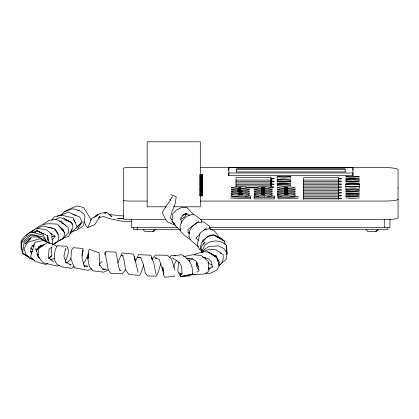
<?xml version="1.0" encoding="UTF-8"?>
<svg xmlns="http://www.w3.org/2000/svg" width="419" height="419" viewBox="0 0 419 419"><rect width="100%" height="100%" fill="white"/><g stroke="black" fill="none" stroke-linecap="round" stroke-linejoin="round"><path stroke-width="0.63" d="M228.826 175.613L228.826 172.974L352.929 172.974L352.929 175.613L228.826 175.613L228.826 167.673L352.929 167.673L352.929 175.613M228.826 170.308L228.826 167.673M352.929 170.308L352.929 167.673M212.26 235.902L212.265 234.682M271.083 179.002A3.022 0.393 0 0 0 274.099 178.609A3.022 0.393 0 0 0 271.083 178.216L271.072 181.05A3.022 0.393 0 0 1 274.094 181.443A3.022 0.393 0 0 1 271.072 181.836L271.067 183.878A3.022 0.393 0 0 1 274.089 184.276A3.022 0.393 0 0 1 271.067 184.669L271.056 186.712A3.022 0.393 0 0 1 274.078 187.11A3.022 0.393 0 0 1 271.056 187.503L271.056 177.661L236.012 177.661L236.012 187.251M47.577 239.417L47.64 235.646L36.945 230.649L32.289 232.634M271.067 187.063L271.056 187.366L269.108 187.366M82.354 250.028L82.04 258.654L84.633 267.081L84.036 265.955M174.058 267.479L174.147 265.143L175.807 261.446L176.713 260.592M202.152 252.123L201.057 249.137L201.178 246.665L205.142 241.957L203.157 244.287M71.832 229.099L71.644 231.644L69.905 232.241M72.162 224.636L72.257 223.364L63.594 217.875M271.072 184.229L236.012 184.439M180.914 230.832L176.546 227.061L172.02 221.206L172.712 214.03L176.645 209.882L181.485 207.562L186.822 207.358L193.788 214.884M47.855 242.564L48.091 240.679L47.64 235.646L49.353 243.114M189.205 261.582L189.451 259.759M104.781 254.721L105.117 252.317L105.604 251.662L115.754 252.144C117.765 258.261 117.493 264.923 120.117 270.842M88.446 254.956L87.875 258.638L89.189 266.196L92.987 270.836L103.76 272.193L107.458 270.444L108.092 269.469M163.682 274.199L163.892 272.952M202.723 241.433L202.937 240.239L210.029 235.012L212.512 235.258M271.083 181.396L236.012 181.516M65.505 248.666L63.887 256.266L66.186 263.122M201.864 252.212L202.257 250.389L204.729 245.44C210.553 239.521 220.567 239.485 226.454 245.34L227.03 254.16L226.454 245.34L226.695 249.038M201.361 222.117L201.811 220.321L194.285 214.586C187.251 213.952 181.155 219.985 180.013 226.663L180.778 231.508L184.093 235.033L190.357 239.72M81.951 255.904L82.915 252.138L83.109 249.645L82.543 248.409L73.362 247.723L71.356 250.41L70.911 258.968L74.399 267.731L88.058 270.344L91.332 268.647M143.717 264.913L140.774 273.487L139.506 275.267L128.905 274.56L125.606 269.873L124.129 260.466L122.584 255.307M152.322 259.544L152.726 258.324L155.496 255.056L167.375 255.297L171.072 258.591L172.256 261.299L174.927 270.271M161.074 263.713C158.885 267.704 159.016 272.591 156.083 276.168L147.671 276.011L145.341 273.246L143.225 263.834L140.784 257.617L137.694 257.706L140.952 257.502M135.421 261.199L138.663 254.637L150.73 255.218L151.814 257.386L152.406 260.215M117.886 262.776L121.871 253.28L122.783 252.997L133.331 254.071L134.431 256.789L135.337 261.367L134.18 256.245L138.087 272.282M84.13 221.604L86.047 225.747L87.739 227.622L91.887 218.378L96.742 215.665L95.474 217.011M70.968 258.361L70.444 259.497L66.668 262.943M27.67 234.368L28.262 233.231L33.724 230.403L29.964 232.734M218.503 264.169L219.341 262.561L216.078 255.621L214.14 255.48M65.285 261.126C67.49 256.7 70.078 250.798 66.825 246.252L57.183 245.764L55.366 249.399L54.543 253.752L54.339 259.209L56.743 264.258L61.729 266.924L71.717 268.265L74.189 266.426M186.507 213.659L184.653 216.969L180.757 219.341M174.665 275.346L173.958 276.53L164.662 277.195L163.578 274.822L162.797 267.228L163.651 273.371L159.278 259.461L154.826 257.842L156.685 258.031M83.192 263.98L84.842 261.44L87.592 255.726L89.147 249.263L98.769 252.72M172.57 196.626L162.415 211.925L162.954 214.25L165.495 219.147L167.757 222.028L175.849 225.511M179.185 261.985L178.447 263.032L177.829 270.894L179.861 275.409L180.888 276.503L189.587 275.959L192.363 274.236C193.62 265.965 188.917 258.198 181.432 254.736L174.068 255.726L175.304 255.8M61.483 215.272L63.73 212.119L72.592 208.751L79.249 210.474L84.245 214.476L84.952 216.618L83.35 225.773L79.453 228.606L77.112 229.418M49.746 257.91L51.673 255.344M202.037 252.285L204.21 249.441L209.149 246.403L218.545 245.874L223.783 248.467L226.674 252.647L226.49 259.178L221.641 263.122M94.5 217.361L96.14 215.345L101.225 213.114L106.745 212.574L111.957 216.455L110.124 215.801M125.69 269.548L122.28 273.748L110.925 273.361L108.332 270.218L105.117 252.317M36.579 228.355C41.659 222.62 50.463 223.709 57.361 224.155L64.725 232.796L63.719 237.861L55.392 243.177M51.678 220.059L54.439 216.833L61.069 215.146L73.068 217.807L77.169 227.072M36.348 250.934L40.596 245.963M33.855 244.46L31.289 247.388L30.597 251.133L31.624 253.752M169.344 257.722L171.402 255.428L175.875 255.805M152.757 231.508L154.595 229.591M155.297 229.591L153.459 231.508L144.948 231.508L143.109 229.591M182.192 273.586L180.547 275.304L180.888 276.503L192.363 274.236L180.888 276.503L179.913 272.827L180.547 275.304L181.951 273.455L181.731 267.228L179.631 262.603L172.471 257.884M375.696 231.508L377.535 229.591M378.237 229.591L376.398 231.508L367.882 231.508L366.044 229.591M52.265 239.537L55.235 236.447L50.531 233.373M99.251 264.185L101.99 261.404M34.63 232.985L36.945 230.649L43.429 234.032L36.945 230.649M62.792 230.66L63.693 229.753M218.299 263.886L219.221 262.959M70.183 233.954L81.956 222.196L79.814 217.089L68.407 212.213L57.214 216.324M202.204 252.51L203.587 251.154L209.542 249.211L215.916 249.808L223.138 254.668L223.201 259.12L221.876 263.027L218.77 265.876M76.918 227.14L81.956 222.196L76.923 230.214L72.063 231.424M200.015 234.121L195.767 238.102L198.58 240.59M203.786 230.581L206.619 227.926M194.568 255.014L195.961 253.72L199.03 252.961L204.566 251.756L207.777 251.877L216.084 256.161L219.373 265.63L216.738 270.276L209.903 273.424L205.703 273.01M218.728 265.489L220.185 264.305M65.306 249.446L66.26 248.687M48.484 258.471L51.736 255.92L51.563 246.859M198.868 221.08L188.011 229.382L188.157 232.487L189.514 233.881M208.369 269.475L212.386 266.584M52.784 244.995L56.879 242.082L58.32 240.113L58.896 235.468L54.522 228.722L42.56 225.961L35.882 229.088M29.911 232.697L36.568 228.13L46.54 229.822L51.542 233.881L52.726 244.335M43.497 224.134L48.903 220.457L55.753 219.367L58.99 220.462L68.093 227.349L68.726 232.309L62.504 239.259L59.1 240.469M231.55 188.885L231.241 189.095L231.55 189.304L233.42 189.613M231.55 191.059L231.241 191.268L232.456 191.672M231.55 193.227L231.241 193.437L232.456 193.845M231.55 195.401L231.241 195.61L232.456 196.013L236.866 196.354M254.511 188.885L254.202 189.095L254.511 189.304L256.376 189.613M254.511 191.059L254.202 191.268L255.417 191.672M254.511 193.227L254.202 193.437L255.417 193.845M254.511 195.401L254.202 195.61L255.417 196.013L258.738 196.312M277.472 188.885L277.163 189.095L277.472 189.304L279.337 189.613M277.472 191.059L277.163 191.268L278.378 191.672M277.472 195.401L277.163 195.61L277.472 195.82L281.694 196.312M295.29 191.268L294.075 191.672M295.29 193.437L294.075 193.845M196.982 272.099L199.056 270.726L197.679 264.305L195.814 260.911L191.787 258.607L186.303 258.523M53.234 244.345L56.879 242.082L54.088 243.429M99.015 217.047L100.015 216.445L94.731 224.694L87.739 227.622M52.406 246.959L49.096 248.839L48.463 257.648L53.862 262.121M217.22 260.859L218.273 260.262M64.662 211.569L70.078 208.746L77.038 205.944L83.564 207.473L90.771 219.163L90.782 220.609M32.645 230.749L34.803 229.643M188.953 260.712L192.771 258.785M185.235 213.973L182.752 215.198L185.25 213.889M47.651 263.682L46.022 264.42L40.91 263.263L34.777 261.063L30.587 256.643L35.065 242.219L43.937 240.511L49.987 243.57M40.674 245.88L39.538 246.382L40.617 245.922M50.28 260.042L54.397 258.266M25.889 235.368L27.633 234.624M54.884 219.682L60.121 217.466L71.523 222.363L73.1 227.208L68.653 236.316L64.468 237.861L63.238 237.704M277.137 178.494L277.137 176.823L277.472 176.692L283.951 176.399L290.425 176.692L290.76 176.823L290.76 178.494M277.472 180.552L277.137 180.683L283.951 181.108L290.76 180.683L290.425 180.552M290.76 176.823L283.951 177.247L277.137 176.823M277.472 183.019L277.137 183.15L283.951 183.574L290.76 183.15L290.425 183.019M277.472 185.486L277.137 185.617L283.951 186.041L290.76 185.617L290.425 185.486M346.084 178.085L345.754 178.216L352.562 178.641L359.371 178.216L359.041 178.085M346.084 180.552L345.754 180.683L352.562 181.108L359.371 180.683L359.041 180.552M346.084 183.019L345.754 183.15L352.562 183.574L359.371 183.15L359.041 183.019M345.754 185.895L345.754 184.224L346.084 184.093L352.562 183.8L359.041 184.093L359.371 184.224L359.371 185.895M345.754 188.361L345.754 186.691L346.084 186.56L352.562 186.266L359.041 186.56L359.371 186.691L359.371 188.361M359.371 184.224L352.562 184.648L345.754 184.224M346.084 190.42L345.754 190.551L352.562 190.975L359.371 190.551L359.041 190.42M359.371 186.691L352.562 187.115L345.754 186.691M346.084 192.887L345.754 193.018L352.562 193.442L359.371 193.018L359.041 192.887M359.371 195.484L352.562 195.909L345.754 195.484M359.371 197.951L352.562 198.376L345.754 197.951M98.46 218.058L103.362 216.466L109.479 218.624L121.196 221.091L131.477 221.682M97.952 214.858L96.14 215.345L98.009 214.858M104.87 213.062L106.117 212.737M51.956 236.74L55.135 235.965M104.509 213.119L106.745 212.574M298.448 198.082L294.761 198.486L278.043 198.868L278.043 196.003L290.388 196.212L298.448 196.789L290.388 197.365L278.043 197.574M44.44 244.586C40.695 245.11 37.113 247.22 36.443 251.243L35.804 248.593L38.433 257.339L39.632 257.853M248.158 191.672L249.368 191.268L249.059 191.059M248.158 193.845L249.368 193.437L249.059 193.227M271.114 191.672L272.329 191.268L272.02 191.059M271.114 193.845L272.329 193.437L272.02 193.227M59.88 265.41L56.811 266.049L43.115 262.713L37.851 256.208L38.972 248.258L47.022 242.769L51.286 243.476L57.063 246.351M183.532 256.638L193.143 254.7L201.413 255.564L208.233 261.241L208.961 270.774L206.007 273.696L201.848 274.225L192.714 274.377L192.049 273.345M188.168 232.54L189.409 232.315M202.712 241.009L203.906 240.805M77.745 210.537L78.919 210.369M247.194 189.613L249.059 189.304L249.368 189.095L249.059 188.885M270.155 189.613L272.02 189.304L272.329 189.095L272.02 188.885M293.117 189.613L294.981 189.304L295.29 189.095L294.981 188.885M47.976 227.543L49.704 227.417L53.019 228.544M123.327 218.325L117.603 218.723L123.354 218.378M186.926 258.481L189.419 258.308M244.837 196.312L249.059 195.82L249.368 195.61L249.059 195.401M267.799 196.312L271.114 196.013L272.329 195.61L272.02 195.401M290.76 196.312L294.981 195.82L295.29 195.61L294.981 195.401M59.514 221.3L62.101 221.164M263.294 190.158L264.195 189.985L261.461 189.88L261.98 189.508L264.64 189.508L262.221 189.786L264.892 189.98L261.346 190.032L263.064 190.236M286.083 187.979L286.963 187.827L285.454 187.696L286.476 187.419L284.223 187.503L287.397 187.503L286.659 187.649C290.66 188.393 279.95 187.592 285.858 188.052M338.583 179.002L339.369 178.986A3.022 0.393 0 0 0 341.605 178.609A3.022 0.393 0 0 0 339.369 178.227L338.583 178.216M338.583 181.836L339.369 181.82A3.022 0.393 0 0 0 341.605 181.443A3.022 0.393 0 0 0 339.369 181.06L338.583 181.05M338.583 184.669L339.369 184.653A3.022 0.393 0 0 0 341.605 184.276A3.022 0.393 0 0 0 339.369 183.894L338.583 183.878M338.583 187.503L339.369 187.487A3.022 0.393 0 0 0 341.605 187.11A3.022 0.393 0 0 0 339.369 186.727L338.583 186.712M338.583 193.169L339.369 193.154A3.022 0.393 0 0 0 341.605 192.771A3.022 0.393 0 0 0 339.369 192.394L338.583 192.379M338.583 196.003L339.369 195.987A3.022 0.393 0 0 0 341.605 195.605A3.022 0.393 0 0 0 339.369 195.228L338.583 195.212M338.583 198.836L339.369 198.821A3.022 0.393 0 0 0 341.605 198.438A3.022 0.393 0 0 0 339.369 198.061L338.583 198.046M192.714 274.377L195.212 274.34M274.466 197.616L254.176 197.616M147.163 167.432L129.911 167.432A6.62 0.864 0 0 0 123.296 168.297L123.296 218.749A6.62 0.864 0 0 0 129.911 219.608L165.914 219.608M200.303 167.432L381.452 167.432A16.598 2.163 0 0 1 398.05 169.595L398.05 217.854A13.497 1.76 0 0 1 384.553 219.608L200.607 219.608M236.63 169.433L345.151 169.433M236.63 171.952L345.151 171.952M199.79 174.451L202.387 174.451L202.387 195.914L199.79 195.914M199.79 174.692L202.387 174.692M199.79 175.304L202.387 175.304M199.79 175.54L202.387 175.54M199.79 176.153L202.387 176.153M199.79 176.394L202.387 176.394M199.79 177.001L202.387 177.001M199.79 177.242L202.387 177.242M199.79 177.85L202.387 177.85M199.79 178.091L202.387 178.091M199.79 178.698L202.387 178.698M199.79 178.939L202.387 178.939M199.79 179.547L202.387 179.547M199.79 179.788L202.387 179.788M236.012 180.055L271.056 180.055L271.083 180.61M303.539 180.055L338.583 180.055M199.79 180.395L202.387 180.395M199.79 180.636L202.387 180.636M199.79 181.244L202.387 181.244M303.539 181.317L338.583 181.317M199.79 181.485L202.387 181.485M199.79 182.092L202.387 182.092M199.79 182.333L202.387 182.333M199.79 182.941L202.387 182.941M236.012 182.977L271.056 182.977L271.072 183.443M303.539 183.045L338.583 183.045M199.79 183.182L202.387 183.182M199.79 183.789L202.387 183.789M199.79 184.03L202.387 184.03M303.539 184.308L338.583 184.308M199.79 184.638L202.387 184.638M199.79 184.879L202.387 184.879M199.79 185.486L202.387 185.486M199.79 185.727L202.387 185.727M236.012 185.9L271.056 185.9L271.067 186.277M303.539 186.036L338.583 186.036M199.79 186.335L202.387 186.335M199.79 186.575L202.387 186.575M199.79 187.188L202.387 187.188M303.539 187.298L338.583 187.298M199.79 187.424L202.387 187.424M245.749 187.366L258.078 187.366M248.991 187.89L254.831 187.89M199.79 188.037L202.387 188.037M199.79 188.278L202.387 188.278M199.79 188.885L202.387 188.885M303.539 189.027L338.583 189.027M199.79 189.126L202.387 189.126M199.79 189.734L202.387 189.734M199.79 189.975L202.387 189.975M303.539 190.289L339.369 190.32A3.022 0.393 0 0 0 341.605 189.943A3.022 0.393 0 0 0 339.369 189.561L338.583 189.545M199.79 190.582L202.387 190.582M199.79 190.823L202.387 190.823M199.79 191.431L202.387 191.431M199.79 191.672L202.387 191.672M303.539 192.017L338.583 192.017M199.79 192.279L202.387 192.279M199.79 192.52L202.387 192.52M199.79 193.128L202.387 193.128M303.539 193.279L338.583 193.279M199.79 193.369L202.387 193.369M199.79 193.976L202.387 193.976M199.79 194.217L202.387 194.217M199.79 194.825L202.387 194.825M303.539 195.008L338.583 195.008M199.79 195.065L202.387 195.065M199.79 195.673L202.387 195.673M303.539 196.27L338.583 196.27M303.539 197.998L338.583 197.998M303.539 198.91L338.583 198.91M147.163 201.073L129.911 201.073A6.62 0.864 0 0 1 123.296 200.214M200.303 201.073L384.553 201.073A13.497 1.76 0 0 0 398.05 199.318M165.955 206.782L147.163 206.813L147.163 141.805L200.303 141.805L200.303 206.813L173.733 206.782M177.656 227.669L131.393 227.669L131.393 219.205M209.683 227.669L389.948 227.669L389.948 219.048M180.27 229.591L133.425 229.591L133.425 227.669M210.993 229.591L387.915 229.591L387.915 227.669M250.62 197.538L230.686 196.789L238.563 196.239L250.62 196.04L250.62 198.826L230.686 198.077M285.779 192.138L287.376 192.064A3.279 0.445 0 0 1 287.167 192.221L284.611 192.221L286.915 192.379L288.031 192.012L286.696 191.672L284.511 191.907L287.303 191.902L285.208 191.871L285.842 192.054M85.272 266.212L87.749 266.274L83.926 265.557M102.372 269.176L106.217 269.349L102.713 269.134L99.465 264.578L99.528 265.887L99.114 252.919M32.022 251.594L30.891 251.51L32.761 251.651M123.668 216.015L108.694 214.47M214.376 235.436L215.623 235.562M37.364 254.914L38.637 255.045M69.894 264.871L71.183 265.044L65.678 262.252M122.861 255.684L121.568 255.501L123.181 256.019M31.902 245.723L34.384 246.189M38.108 246.885L39.973 247.236M278.378 193.845L277.163 193.437M36.998 254.448L38.234 254.768M33.311 259.387L29.655 258.371L22.6 252.715L24.145 242.177L31.64 236.981L38.087 237.039L43.387 239.71L46.179 242.009M170.826 194.61L176.242 196.694L175.179 203.786L172.157 211.286L170.208 217.686L172.387 220.038M202.456 256.947L208.662 258.848L211.632 262.153L212.239 267.762M72.854 214.46L75.897 215.45M65.165 220.001L67.595 220.803L68.433 221.599M212.182 264.756L208.762 263.603L207.918 262.781M61.635 229.099L62.803 229.507M220.132 253.008L221.326 253.453M208.311 267.594L210.06 268.27M189.676 215.261L185.732 213.727L187.131 213.622L183.8 214.387L180.636 218.147L181.699 223.212M30.215 251.594L31.933 252.374M208.625 268.349L209.772 268.919M45.592 241.386L40.245 238.725L28.518 241.883L26.575 243.958L24.098 248.917L25.899 254.323L30.985 258.523L34.787 260.513M201.948 250.829L199.633 249.604L197.134 245.235L200.067 232.927L204.776 229.712L209.772 228.654L214.842 231.236L219.975 238.432M28.089 256.622L22.5 253.657L21.861 250.138L21.626 242.842L30.697 235.31L36.898 235.928L41.738 238.767L42.555 239.668M54.622 229.476L55.69 230.094L57.77 233.289L57.775 234.41M61.363 222.484L65.065 224.663L66.071 226.265M210.485 253.615L207.777 251.877L210.568 253.338L215.9 257.098L211.564 254.312M198.522 246.697L191.033 240.585L188.901 236.222L189.461 231.084L192.405 226.291L196.825 222.903L203.445 221.819L209.699 226.527L210.202 229.712M58.911 226.045L62.363 228.868L64.605 232.943M119.787 270.014L120.567 270.705M30.629 247.959L32.97 250.096M169.815 199.36L170.69 200.261M46.933 241.48L42.471 236.871L30.791 234.273L26.638 236.667L21.641 241.192L21.013 246.513L21.154 248.462L22.155 250.038M172.02 221.206L174.623 223.935M198.376 266.694L197.098 265.279L196.93 262.294M32.823 245.382L33.62 246.398M73.409 219.441L75.425 222.636M198.501 269.716L196.747 266.699L196.532 262.923M201.057 249.137L202.262 251.877L200.492 248.085L201.293 242.816L207.468 236.751L213.737 234.912L219.111 237.578L221.771 238.395L224.343 241.155L225.197 244.722M46.09 241.098L43.639 235.3L31.739 232.053C26.973 233.917 22.914 237.217 20.95 242.025L21.039 244.088M152.212 259.717L151.631 257.544L153.689 262.53L156.13 274.335M205.059 257.601L205.357 258.858M41.863 245.345L42.068 246.346M41.711 245.073L41.963 246.314M271.056 177.661L271.083 178.216M384.286 219.205L384.286 227.669M345.151 172.036L345.151 168.695L236.63 168.695L236.63 172.036M338.583 199.261L338.583 177.661L303.539 177.661L303.539 199.261M137.123 227.669L137.123 229.591M397.909 187.848A16.598 2.163 0 0 1 398.05 188.131M88.744 253.092L87.875 258.638L88.744 253.092M264.09 194.222C261.723 195.416 261.728 193.033 264.09 194.222M284.36 189.744C286.271 191.106 290.377 189.383 284.978 189.807C289.896 189.393 286.895 189.247 284.36 189.744M261.325 194.107C264.42 195.919 266.369 192.887 261.325 194.107M261.304 187.984L264.824 188.016L262.2 187.932L264.818 187.492L261.938 187.34L261.414 187.497L264.143 187.487L261.304 187.984M287.183 189.954L285.077 189.948L287.183 189.954M264.326 192.18L262.147 192.18L264.326 192.18M264.997 192.18L261.472 192.18L262.488 191.991C259.775 191.567 266.662 191.562 263.986 191.991L264.997 192.18M240.825 193.939L240.658 194.186L242.716 194.233L240.899 194.285L242.156 194.474L241.276 194.557L237.892 194.233L240.825 193.939M239.574 192.311C249.577 190.834 230.125 192.143 241.381 191.771L239.574 192.311M28.89 240.077L24.862 244.073L31.069 238.17L28.89 240.077M264.101 191.85L262.357 191.844L264.101 191.85M231.55 187.492L231.241 187.702C237.049 188.911 243.559 188.911 249.368 187.702C243.638 186.382 237.395 186.748 231.55 187.492M231.55 189.666L231.241 189.875C237.049 191.085 243.559 191.085 249.368 189.875C243.638 188.555 237.395 188.922 231.55 189.666M231.55 191.839L231.241 192.049C237.049 193.253 243.559 193.253 249.368 192.049C243.638 190.729 237.395 191.095 231.55 191.839M231.55 194.007L231.241 194.217C237.049 195.427 243.559 195.427 249.368 194.217C243.638 192.897 237.395 193.264 231.55 194.007M254.511 187.492L254.202 187.702C260.01 188.911 266.521 188.911 272.329 187.702C266.599 186.382 260.356 186.748 254.511 187.492M254.511 189.666L254.202 189.875C260.01 191.085 266.521 191.085 272.329 189.875C266.599 188.555 260.356 188.922 254.511 189.666M254.511 191.839L254.202 192.049C260.01 193.253 266.521 193.253 272.329 192.049C266.599 190.729 260.356 191.095 254.511 191.839M254.511 194.007L254.202 194.217C260.01 195.427 266.521 195.427 272.329 194.217C266.599 192.897 260.356 193.264 254.511 194.007M277.472 187.492L277.163 187.702C282.972 188.911 289.482 188.911 295.29 187.702C289.56 186.382 283.317 186.748 277.472 187.492M277.472 189.666L277.163 189.875C282.972 191.085 289.482 191.085 295.29 189.875C289.56 188.555 283.317 188.922 277.472 189.666M277.472 191.839L277.163 192.049C282.972 193.253 289.482 193.253 295.29 192.049C289.56 190.729 283.317 191.095 277.472 191.839M277.472 194.007L277.163 194.217C282.972 195.427 289.482 195.427 295.29 194.217C289.56 192.897 283.317 193.264 277.472 194.007M286.444 194.358L286.13 194.568L288.115 194.358L287.104 194.285L288.115 194.028L284.134 194.028L285.13 194.107L284.134 194.285L284.747 194.358L284.433 194.568L286.444 194.358M285.674 194.107L285.407 194.285L286.826 194.107L285.674 194.107M277.472 179.159L277.137 179.29L281.846 179.693L290.76 179.29L283.951 178.866L277.472 179.159M277.472 181.626L277.137 181.757L281.846 182.16L290.76 181.757L286.051 181.354L277.472 181.626M277.472 184.093L277.137 184.224L283.951 184.648L290.76 184.224L283.951 183.8L277.472 184.093M346.084 176.692L345.754 176.823L350.457 177.227L359.371 176.823L354.668 176.42L346.084 176.692M346.084 179.159L345.754 179.29L350.457 179.693L359.371 179.29L352.562 178.866L346.084 179.159M346.084 181.626L345.754 181.757L352.562 182.181L359.371 181.757L354.668 181.354L346.084 181.626M346.084 189.027L345.754 189.158L350.457 189.561L359.371 189.158L354.668 188.754L346.084 189.027M346.084 191.493L345.754 191.624L350.457 192.028L359.371 191.624L352.562 191.2L346.084 191.493M346.084 193.96L345.754 194.091L350.457 194.495L359.371 194.091L354.668 193.688L346.084 193.96M346.084 196.427L345.754 196.558L350.457 196.961L359.371 196.558L352.562 196.134L346.084 196.427M240.087 187.314L238.542 187.586L239.851 187.476L239.851 188.042L240.511 188.042L240.511 187.314L240.087 187.314M240.103 189.66L238.427 189.985L240.103 189.985L240.103 189.66M240.223 189.514C232.823 190.362 244.094 190.184 240.757 189.985L240.757 189.514L240.223 189.514M264.321 196.092L254.176 196.118L254.176 198.91L274.466 198.91L274.466 196.118L264.321 196.092M219.855 238.406L213.737 234.912L224.343 241.155L219.855 238.406"/></g></svg>
